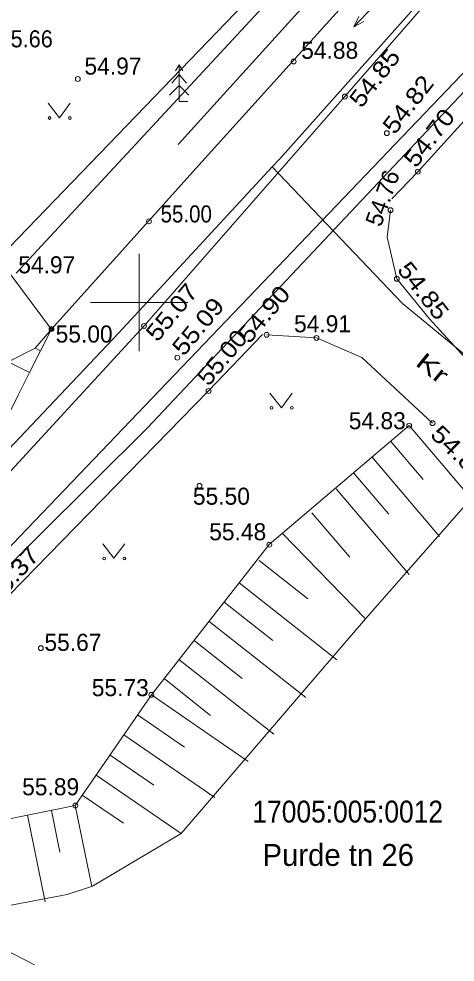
# Model space of a CAD drawing. Extents: x 640665 to 640855, y 6455425 to 6455565.
# Drawn here: x 640745.05 to 640762.98, y 6455472.92 to 6455511.65 of the extents above; entities that cross this region are included whole.
import ezdxf
from ezdxf.enums import TextEntityAlignment as Align

# ---------------------------------------------------------------- set-up
doc = ezdxf.new("R2010")
doc.units = 0
doc.header["$LTSCALE"] = 0.28
doc.header["$PDMODE"] = 32
doc.header["$PDSIZE"] = 0.14
for name, color, linetype, lineweight in [('1', 7, 'Continuous', 13), ('11', 7, 'Continuous', 13), ('14', 7, 'Continuous', 13), ('17', 7, 'Continuous', 13), ('23', 7, 'Continuous', 13), ('28', 7, 'Continuous', 13), ('30', 7, 'Continuous', 13), ('40', 7, 'Continuous', 25), ('41', 7, 'Continuous', 13), ('42', 7, 'Continuous', 13), ('44', 7, 'Continuous', 13), ('59', 7, 'Continuous', 13), ('63', 7, 'Continuous', 13)]:
    doc.layers.add(name, color=color, linetype=linetype, lineweight=lineweight)

msp = doc.modelspace()

# ---------------------------------------------------------------- linework, layer by layer
at = {"layer": '1'}
msp.add_lwpolyline([(640746.39, 6455498.89), (640744.76, 6455501.09), (640739.91, 6455506.86), (640743.56, 6455510.58)], dxfattribs=at)
at = {"layer": '11'}
msp.add_line((640743.3, 6455488.53), (640764.7, 6455510.88), dxfattribs=at)
at = {"layer": '14'}
for p, q in [((640760.36, 6455512.95), (640758.81, 6455511.32)), ((640758.81, 6455511.32), (640759.02, 6455511.75)), ((640758.81, 6455511.32), (640759.23, 6455511.54))]:
    msp.add_line(p, q, dxfattribs=at)
at = {"layer": '17'}
for points in [[(640777.93, 6455530.75), (640755.77, 6455505.9), (640755.46, 6455505.58), (640749.16, 6455498.76)], [(640755.46, 6455505.58), (640760.82, 6455499.96), (640764.67, 6455496.8), (640765.44, 6455497.64)], [(640727.45, 6455476.37), (640733.85, 6455482.59), (640749.16, 6455498.76)]]:
    msp.add_lwpolyline(points, dxfattribs=at)
at = {"layer": '23'}
msp.add_lwpolyline([(640719.47, 6455463.57), (640719.89, 6455464.03), (640723.43, 6455467.92), (640729.91, 6455474.45), (640734.81, 6455479.32), (640743.59, 6455488.17), (640750.34, 6455494.86), (640758.02, 6455503.01), (640765.58, 6455511.04), (640769.37, 6455515.09)], dxfattribs=at)
at = {"layer": '28'}
for points in [[(640746.39, 6455498.91), (640752.45, 6455505.64), (640758.33, 6455512.16), (640763.49, 6455517.92), (640766.31, 6455521.02)], [(640729.37, 6455458.85), (640733.14, 6455465.24), (640737.24, 6455471.52), (640739.96, 6455475.77), (640745.69, 6455472.81)]]:
    msp.add_lwpolyline(points, dxfattribs=at)
at = {"layer": '30'}
for p, q in [((640766.52, 6455517.76), (640758.45, 6455508.46)), ((640755.06, 6455498.69), (640752.85, 6455496.37))]:
    msp.add_line(p, q, dxfattribs=at)
for points in [[(640768.25, 6455512.87), (640761.45, 6455505.37), (640760.38, 6455504.26)], [(640758.45, 6455508.46), (640750.2, 6455499.04), (640741.75, 6455489.87), (640735.9, 6455484.18)], [(640764.29, 6455496.74), (640761.91, 6455499.35), (640760.58, 6455500.98), (640760.18, 6455502.68), (640760.32, 6455503.8)], [(640755.23, 6455498.68), (640757.28, 6455498.55), (640759.14, 6455497.74), (640762.05, 6455495.05)], [(640752.85, 6455496.37), (640744.1, 6455487.43), (640738.42, 6455481.58)]]:
    msp.add_lwpolyline(points, dxfattribs=at)
at = {"layer": '40'}
msp.add_lwpolyline([(640720.92, 6455477.68), (640764.32, 6455522.65), (640747.25, 6455541.02), (640745.1, 6455538.49), (640724.51, 6455516.67), (640703.93, 6455494.84)], close=True, dxfattribs=at)
at = {"layer": '41'}
for p, q in [((640744.94, 6455501.21), (640764.51, 6455522.31)), ((640751.6, 6455506.49), (640765.12, 6455521.4)), ((640746.26, 6455508.19), (640746.72, 6455507.58)), ((640746.72, 6455507.58), (640747.16, 6455508.19)), ((640755.37, 6455496.28), (640755.84, 6455495.68)), ((640755.84, 6455495.68), (640756.28, 6455496.28)), ((640755.89, 6455490.52), (640759.29, 6455487.02)), ((640748.5, 6455490.1), (640748.96, 6455489.5)), ((640748.96, 6455489.5), (640749.41, 6455490.1))]:
    msp.add_line(p, q, dxfattribs=at)
msp.add_lwpolyline([(640747.04, 6455475.69), (640748.08, 6455476.04), (640751.72, 6455478.2), (640759.29, 6455487.02), (640763.63, 6455491.96)], dxfattribs=at)
for centre in [(640746.3179, 6455507.5786), (640747.1467, 6455507.5786), (640755.4368, 6455495.6765), (640756.2656, 6455495.6765), (640748.5592, 6455489.4957), (640749.388, 6455489.4957)]:
    msp.add_circle(centre, 0.055, dxfattribs=at)
at = {"layer": '42'}
for p, q in [((640745.94, 6455498.02), (640745.72, 6455498.13)), ((640745.49, 6455497.13), (640744.61, 6455497.57)), ((640761.09, 6455494.95), (640763.63, 6455491.96)), ((640760.33, 6455494.3), (640761.66, 6455492.74)), ((640759.57, 6455493.65), (640762.34, 6455490.4)), ((640758.81, 6455493), (640760.25, 6455491.31)), ((640758.09, 6455492.35), (640761.09, 6455488.83)), ((640757.09, 6455491.37), (640758.65, 6455489.55)), ((640754.92, 6455489.41), (640756.93, 6455487.83)), ((640754.11, 6455488.49), (640758.12, 6455485.33)), ((640753.49, 6455487.7), (640755.49, 6455486.13)), ((640752.87, 6455486.91), (640756.84, 6455483.79)), ((640752.25, 6455486.13), (640754.23, 6455484.57)), ((640751.63, 6455485.34), (640755.53, 6455482.28)), ((640751.02, 6455484.56), (640752.93, 6455483.05)), ((640750.5, 6455483.9), (640754.48, 6455481.16)), ((640749.93, 6455483.07), (640751.86, 6455481.74)), ((640749.36, 6455482.25), (640753.1, 6455479.68)), ((640748.8, 6455481.42), (640750.6, 6455480.18)), ((640748.23, 6455480.6), (640751.72, 6455478.2)), ((640747.66, 6455479.77), (640749.35, 6455478.62)), ((640747.37, 6455479.35), (640748.05, 6455476.03)), ((640745.41, 6455478.95), (640746.14, 6455475.39)), ((640746.39, 6455479.15), (640746.74, 6455477.43))]:
    msp.add_line(p, q, dxfattribs=at)
for points in [[(640735.34, 6455488.17), (640736.47, 6455489.38), (640737.83, 6455490.85), (640739.19, 6455492.32), (640740.55, 6455493.79), (640741.91, 6455495.25), (640742.76, 6455496.17), (640744.61, 6455497.57), (640745.72, 6455498.13), (640746.39, 6455498.91)], [(640735.67, 6455485.55), (640736.58, 6455486.51), (640737.27, 6455487.24), (640737.96, 6455487.96), (640738.65, 6455488.69), (640739.34, 6455489.41), (640740.03, 6455490.14), (640740.72, 6455490.86), (640741.41, 6455491.59), (640742.1, 6455492.31), (640742.79, 6455493.04), (640743.48, 6455493.76), (640744.17, 6455494.48), (640744.6, 6455495.34), (640745.04, 6455496.23), (640745.49, 6455497.13), (640745.94, 6455498.02), (640746.39, 6455498.91)], [(640761.09, 6455494.95), (640755.34, 6455490.06), (640750.5, 6455483.9), (640747.37, 6455479.35), (640743.57, 6455478.58), (640738.24, 6455479.83)], [(640731.54, 6455454.32), (640729.28, 6455458.84), (640735.07, 6455468.39), (640739.9, 6455475.84), (640740.06, 6455475.86), (640742.7, 6455474.87), (640747.04, 6455475.69)]]:
    msp.add_lwpolyline(points, dxfattribs=at)
msp.add_point((640746.39, 6455498.91), dxfattribs=at)
at = {"layer": '44'}
for p in [(640751.64, 6455509.76), (640752, 6455508.26)]:
    msp.add_line(p, (640751.64, 6455508.26), dxfattribs=at)
for points in [[(640751.79, 6455509.51), (640751.64, 6455509.76), (640751.49, 6455509.51)], [(640751.94, 6455509.01), (640751.64, 6455509.36), (640751.34, 6455509.01)], [(640752.04, 6455508.51), (640751.64, 6455508.91), (640751.24, 6455508.51)]]:
    msp.add_lwpolyline(points, dxfattribs=at)
at = {"layer": '59'}
for centre in [(640756.345, 6455509.897), (640747.476, 6455509.18), (640758.4452, 6455508.4584), (640760.1723, 6455506.9558), (640761.4452, 6455505.3749), (640760.322, 6455503.7954), (640750.4, 6455503.337), (640760.5845, 6455500.9771), (640750.1983, 6455499.041), (640746.3919, 6455498.9135), (640755.2333, 6455498.6758), (640757.2819, 6455498.5485), (640751.5678, 6455497.7388), (640752.8477, 6455496.3698), (640761.0901, 6455494.9461), (640762.0508, 6455495.0498), (640752.4737, 6455492.4733), (640755.3443, 6455490.0573), (640745.9542, 6455485.812), (640750.4956, 6455483.895), (640747.3746, 6455479.351)]:
    msp.add_circle(centre, 0.1, dxfattribs=at)
at = {"layer": '63'}
for p, q in [((640750, 6455502), (640750, 6455498)), ((640748, 6455500), (640752, 6455500))]:
    msp.add_line(p, q, dxfattribs=at)

# ---------------------------------------------------------------- texts
at = {"layer": '30', "width": 1.45}
msp.add_text('Kr', height=0.7, rotation=321.149, dxfattribs=at).set_placement((640761.3, 6455497.46))
at = {"layer": '40', "width": 0.9}
msp.add_text('17005:005:0012', height=0.9, dxfattribs=at).set_placement((640758.565, 6455478.65), align=Align.CENTER)
at = {"layer": '40'}
msp.add_text('Purde tn 26', height=0.9, dxfattribs=at).set_placement((640758.175, 6455476.87), align=Align.CENTER)
at = {"layer": '59'}
for s, width, p in [('55.66', 0.95, (640745.335, 6455510.48)), ('55.00', 0.9, (640751.93, 6455503.29))]:
    msp.add_text(s, height=0.7, dxfattribs=dict(at, width=width)).set_placement(p, align=Align.CENTER)
for s, p in [('54.88', (640757.825, 6455510.01)), ('54.97', (640748.92, 6455509.36)), ('54.97', (640746.2, 6455501.2)), (' 54.91', (640757.4, 6455498.78)), (' 55.00', (640747.605, 6455498.36)), (' 54.83', (640759.65, 6455494.8)), (' 55.50', (640753.245, 6455491.7)), (' 55.48', (640753.915, 6455490.24)), (' 55.67', (640747.145, 6455485.7)), (' 55.73', (640749.09, 6455483.84)), (' 55.89', (640746.23, 6455479.77))]:
    msp.add_text(s, height=0.7, dxfattribs=at).set_placement(p, align=Align.CENTER)
for s, rotation, width, p in [(' 54.85', 52.142, 1.15, (640759.8584, 6455508.8902)), (' 54.82', 52.142, 1.15, (640761.229, 6455507.8052)), (' 54.70', 52.142, 1.15, (640762.1012, 6455506.4352)), (' 54.85', 308.072, 1.15, (640761.3055, 6455500.3908)), (' 55.07', 50.349, 1.15, (640751.5098, 6455499.2667)), (' 54.90', 49.76, 1.15, (640755.2912, 6455499.1839)), (' 55.09', 50.349, 1.15, (640752.5891, 6455498.6817)), (' 55.00', 50.349, 1.1, (640753.5808, 6455497.4117)), (' 54.83', 315.649, 1.2, (640762.8053, 6455493.6619)), (' 55.37', 47.978, 1.15, (640744.948, 6455488.4607))]:
    msp.add_text(s, height=0.7, rotation=rotation, dxfattribs=dict(at, width=width)).set_placement(p, align=Align.CENTER)
msp.add_text(' 54.76', height=0.7, rotation=70.304, dxfattribs=at).set_placement((640760.2783, 6455504.052), align=Align.CENTER)

doc.saveas('drawing.dxf')
